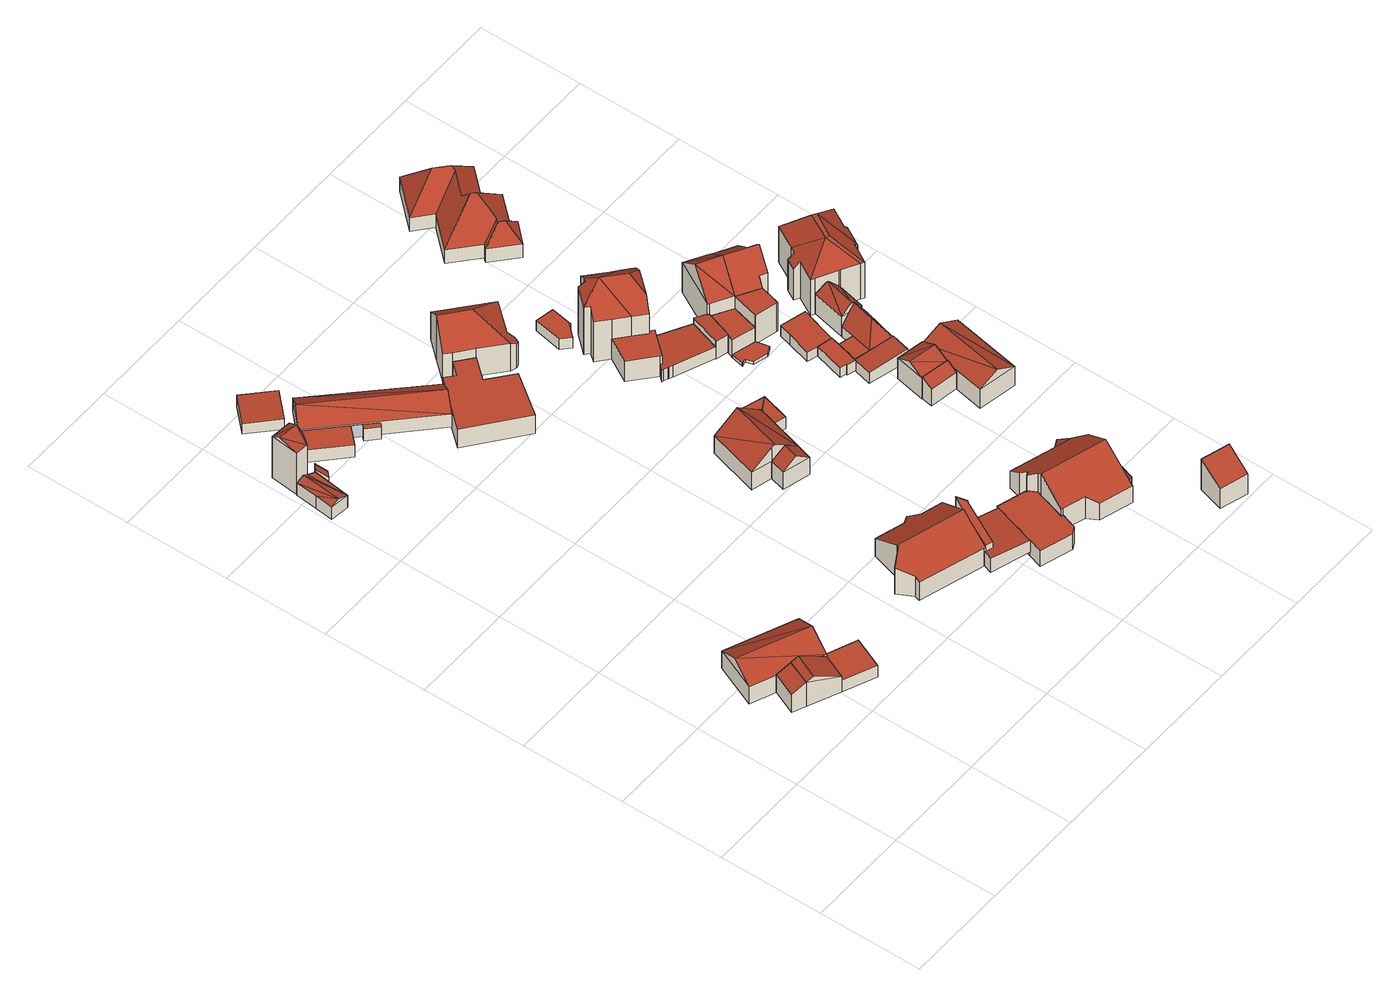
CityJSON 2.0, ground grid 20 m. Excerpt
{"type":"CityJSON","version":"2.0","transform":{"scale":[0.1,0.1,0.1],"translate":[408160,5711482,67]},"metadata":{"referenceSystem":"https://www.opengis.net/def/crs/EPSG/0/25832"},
"CityObjects":{
"building1":{"type":"Building","attributes":{"Gemeindeschluessel":"05978036","Geometrietyp2DReferenz":"3000","function":"51009_1610","roofType":"2100","measuredHeight":5.73},"geometry":[{"type":"MultiSurface","lod":"2","boundaries":[[[0,1,2,3]],[[1,4,5,2]],[[4,6,7,5]],[[6,0,3,7]],[[6,4,1,0]],[[3,2,5,7]]],"semantics":{"surfaces":[{"type":"WallSurface"},{"type":"RoofSurface"},{"type":"GroundSurface"}],"values":[0,0,0,0,1,2]}}]},
"building2":{"type":"Building","attributes":{"Gemeindeschluessel":"05978036","Geometrietyp2DReferenz":"3000","function":"31001_1000"},"children":["building2-1","building2-2"]},
"building2-1":{"type":"BuildingPart","attributes":{"roofType":"3100","measuredHeight":6.62},"parents":["building2"],"geometry":[{"type":"MultiSurface","lod":"2","boundaries":[[[0,6,8,9,10]],[[11,12,13,14]],[[12,0,10,13]],[[11,15,6,16]],[[0,12,17]],[[6,0,17,16]],[[12,11,16,17]],[[10,9,14,13]],[[15,8,6]],[[11,14,9,8,15]]],"semantics":{"surfaces":[{"type":"WallSurface"},{"type":"RoofSurface"},{"type":"GroundSurface"},{"type":"ClosureSurface"}],"values":[0,0,0,0,0,1,1,2,0,3]}}]},
"building2-2":{"type":"BuildingPart","attributes":{"roofType":"3100","measuredHeight":6.59},"parents":["building2"],"geometry":[{"type":"MultiSurface","lod":"2","boundaries":[[[18,19,20,21]],[[19,22,11,14,20]],[[8,23,24,9]],[[23,25,26,24]],[[25,27,28,26]],[[27,18,21,28]],[[27,29,18]],[[29,27,30]],[[30,22,31,29]],[[22,30,25,23,8,15]],[[19,31,22]],[[18,29,31,19]],[[30,27,25]],[[21,20,14,9,24,26,28]],[[15,11,22]],[[9,14,11,15,8]]],"semantics":{"surfaces":[{"type":"WallSurface"},{"type":"RoofSurface"},{"type":"GroundSurface"},{"type":"ClosureSurface"}],"values":[0,0,0,0,0,0,1,1,1,1,0,0,0,2,0,3]}}]},
"building3":{"type":"Building","attributes":{"Gemeindeschluessel":"05978036","Geometrietyp2DReferenz":"3000","function":"31001_2460","roofType":"1000","measuredHeight":2.68},"geometry":[{"type":"MultiSurface","lod":"2","boundaries":[[[32,33,20,13]],[[33,34,35,20]],[[34,36,37,35]],[[36,32,13,37]],[[36,34,33,32]],[[13,20,35,37]]],"semantics":{"surfaces":[{"type":"WallSurface"},{"type":"RoofSurface"},{"type":"GroundSurface"}],"values":[0,0,0,0,1,2]}}]},
"building4":{"type":"Building","attributes":{"Gemeindeschluessel":"05978036","Geometrietyp2DReferenz":"3000","function":"31001_2460","roofType":"5000","measuredHeight":3.6},"geometry":[{"type":"MultiSurface","lod":"2","boundaries":[[[38,39,40,41]],[[39,42,43,40]],[[42,44,45,43]],[[44,46,47,45]],[[46,48,49,47]],[[48,38,41,49]],[[38,50,51]],[[48,50,38]],[[50,48,46]],[[39,44,42]],[[51,44,39]],[[44,51,50]],[[39,38,51]],[[46,44,50]],[[41,40,43,45,47,49]]],"semantics":{"surfaces":[{"type":"WallSurface"},{"type":"RoofSurface"},{"type":"GroundSurface"}],"values":[0,0,0,0,0,0,1,1,1,1,1,1,0,0,2]}}]},
"building5":{"type":"Building","attributes":{"Gemeindeschluessel":"05978036","Geometrietyp2DReferenz":"3000","function":"31001_2460","roofType":"5000","measuredHeight":10.75},"geometry":[{"type":"MultiSurface","lod":"2","boundaries":[[[52,53,54,55]],[[53,56,57,54]],[[56,58,59,57]],[[58,60,61,59]],[[60,52,55,61]],[[53,62,56]],[[62,53,63]],[[62,60,58]],[[63,60,62]],[[60,63,52]],[[58,56,62]],[[53,52,63]],[[55,54,57,59,61]]],"semantics":{"surfaces":[{"type":"WallSurface"},{"type":"RoofSurface"},{"type":"GroundSurface"}],"values":[0,0,0,0,0,1,1,1,1,1,0,0,2]}}]},
"building6":{"type":"Building","attributes":{"Gemeindeschluessel":"05978036","Geometrietyp2DReferenz":"3000","function":"31001_9998","roofType":"2100","measuredHeight":3.13},"geometry":[{"type":"MultiSurface","lod":"2","boundaries":[[[64,65,66,67]],[[65,68,69,66]],[[68,70,71,69]],[[70,64,67,71]],[[70,68,65,64]],[[67,66,69,71]]],"semantics":{"surfaces":[{"type":"WallSurface"},{"type":"RoofSurface"},{"type":"GroundSurface"}],"values":[0,0,0,0,1,2]}}]},
"building7":{"type":"Building","attributes":{"Gemeindeschluessel":"05978036","Geometrietyp2DReferenz":"3000","function":"31001_2460","roofType":"2100","measuredHeight":2.69},"geometry":[{"type":"MultiSurface","lod":"2","boundaries":[[[72,73,74,75]],[[73,76,77,74]],[[76,78,79,77]],[[78,72,75,79]],[[78,76,73,72]],[[75,74,77,79]]],"semantics":{"surfaces":[{"type":"WallSurface"},{"type":"RoofSurface"},{"type":"GroundSurface"}],"values":[0,0,0,0,1,2]}}]},
"building8":{"type":"Building","attributes":{"Gemeindeschluessel":"05978036","Geometrietyp2DReferenz":"3000","function":"31001_1000"},"children":["building8-1","building8-2"]},
"building8-1":{"type":"BuildingPart","attributes":{"roofType":"3100","measuredHeight":5.47},"parents":["building8"],"geometry":[{"type":"MultiSurface","lod":"2","boundaries":[[[80,81,82,83,84]],[[81,85,86,82]],[[85,87,88,86]],[[81,80,89]],[[87,85,90]],[[89,87,90]],[[87,89,80]],[[81,90,85]],[[90,81,89]],[[88,91,83,82,86]],[[91,88,87,80,84,92]],[[84,83,91,92]]],"semantics":{"surfaces":[{"type":"WallSurface"},{"type":"RoofSurface"},{"type":"GroundSurface"},{"type":"ClosureSurface"}],"values":[0,0,0,0,0,1,1,1,1,2,0,3]}}]},
"building8-2":{"type":"BuildingPart","attributes":{"roofType":"1000","measuredHeight":2.94},"parents":["building8"],"geometry":[{"type":"MultiSurface","lod":"2","boundaries":[[[92,93,94,91]],[[93,95,96,94]],[[95,97,98,96]],[[99,100,101,102]],[[100,103,104,101]],[[103,105,106,104]],[[105,107,108,106]],[[107,84,83,108]],[[107,105,103,100,99,97,95,93,92,84]],[[83,91,94,96,98,102,101,104,106,108]],[[91,83,84,92]],[[97,99,102,98]]],"semantics":{"surfaces":[{"type":"WallSurface"},{"type":"RoofSurface"},{"type":"GroundSurface"},{"type":"ClosureSurface"}],"values":[0,0,0,0,0,0,0,0,1,2,3,3]}}]},
"building9":{"type":"Building","attributes":{"Gemeindeschluessel":"05978036","Geometrietyp2DReferenz":"3000","function":"31001_1000"},"children":["building9-1","building9-2"]},
"building9-1":{"type":"BuildingPart","attributes":{"roofType":"3100","measuredHeight":7.86},"parents":["building9"],"geometry":[{"type":"MultiSurface","lod":"2","boundaries":[[[109,110,111,112]],[[110,113,114,111]],[[113,115,116,114]],[[115,117,118,116]],[[117,119,120,118]],[[119,121,122,120]],[[121,123,124,122]],[[123,125,126,124]],[[125,127,128,126]],[[127,129,130,128]],[[131,132,133,134]],[[132,109,112,133]],[[135,136,129,127,125,123,121,119,117]],[[117,115,113,110,109,132,131,137,135]],[[112,111,114,116,118,120,122,124,126,128,130,138,134,133]],[[139,136,135]],[[138,130,129,136,139]],[[137,139,135]],[[138,139,137,131,134]]],"semantics":{"surfaces":[{"type":"WallSurface"},{"type":"RoofSurface"},{"type":"GroundSurface"},{"type":"ClosureSurface"}],"values":[0,0,0,0,0,0,0,0,0,0,0,0,1,1,2,0,3,0,3]}}]},
"building9-2":{"type":"BuildingPart","attributes":{"roofType":"2100","measuredHeight":8.84},"parents":["building9"],"geometry":[{"type":"MultiSurface","lod":"2","boundaries":[[[140,141,142,130,129]],[[141,143,144,142]],[[143,145,146,144]],[[145,147,131,134,146]],[[147,145,143,141,140,136,139,137]],[[130,142,144,146,134,138]],[[137,131,147]],[[129,136,140]],[[130,138,139,136,129]],[[138,134,131,137,139]]],"semantics":{"surfaces":[{"type":"WallSurface"},{"type":"RoofSurface"},{"type":"GroundSurface"},{"type":"ClosureSurface"}],"values":[0,0,0,0,1,2,0,0,3,3]}}]},
"building10":{"type":"Building","attributes":{"Gemeindeschluessel":"05978036","Geometrietyp2DReferenz":"3000","function":"31001_1000","roofType":"1000","measuredHeight":4.4},"geometry":[{"type":"MultiSurface","lod":"2","boundaries":[[[148,149,150,151]],[[149,152,153,150]],[[152,154,155,153]],[[154,156,157,155]],[[156,158,159,157]],[[158,160,161,159]],[[160,162,163,161]],[[162,164,165,163]],[[164,166,167,165]],[[166,148,151,167]],[[166,164,162,160,158,156,154,152,149,148]],[[151,150,153,155,157,159,161,163,165,167]]],"semantics":{"surfaces":[{"type":"WallSurface"},{"type":"RoofSurface"},{"type":"GroundSurface"}],"values":[0,0,0,0,0,0,0,0,0,0,1,2]}}]},
"building11":{"type":"Building","attributes":{"Gemeindeschluessel":"05978036","Geometrietyp2DReferenz":"3000","function":"31001_2460","roofType":"2100","measuredHeight":3.34},"geometry":[{"type":"MultiSurface","lod":"2","boundaries":[[[168,169,170,171]],[[169,172,173,170]],[[172,174,175,173]],[[174,176,177,175]],[[176,178,179,177]],[[178,168,171,179]],[[178,176,174,172,169,168]],[[171,170,173,175,177,179]]],"semantics":{"surfaces":[{"type":"WallSurface"},{"type":"RoofSurface"},{"type":"GroundSurface"}],"values":[0,0,0,0,0,0,1,2]}}]},
"building12":{"type":"Building","attributes":{"Gemeindeschluessel":"05978036","Geometrietyp2DReferenz":"3000","function":"31001_1000"},"children":["building12-1","building12-2"]},
"building12-1":{"type":"BuildingPart","attributes":{"roofType":"3100","measuredHeight":6.24},"parents":["building12"],"geometry":[{"type":"MultiSurface","lod":"2","boundaries":[[[180,181,182,183]],[[181,184,185,182]],[[184,186,187,185]],[[184,181,188]],[[181,180,189,190,191,188]],[[186,184,188,191,192]],[[183,182,185,187]],[[183,187,186,180]],[[186,192,189,180]],[[192,191,190,189]]],"semantics":{"surfaces":[{"type":"WallSurface"},{"type":"RoofSurface"},{"type":"GroundSurface"},{"type":"ClosureSurface"}],"values":[0,0,0,0,1,1,2,3,0,3]}}]},
"building12-2":{"type":"BuildingPart","attributes":{"roofType":"3100","measuredHeight":7.83},"parents":["building12"],"geometry":[{"type":"MultiSurface","lod":"2","boundaries":[[[193,180,183,194]],[[195,196,187,186]],[[195,197,198,196]],[[197,199,200,198]],[[199,201,202,200]],[[201,193,194,202]],[[203,180,193,201,204]],[[205,191,190,180,203]],[[205,203,197]],[[197,195,206,205]],[[186,206,195]],[[199,204,201]],[[197,203,204,199]],[[194,183,187,196,198,200,202]],[[180,189,192,186]],[[186,187,183,180]],[[205,206,186,192,191]],[[190,189,180]],[[191,192,189,190]]],"semantics":{"surfaces":[{"type":"WallSurface"},{"type":"RoofSurface"},{"type":"GroundSurface"},{"type":"ClosureSurface"}],"values":[0,0,0,0,0,0,1,1,1,1,0,0,0,2,0,3,0,0,3]}}]},
"building13":{"type":"Building","attributes":{"Gemeindeschluessel":"05978036","Geometrietyp2DReferenz":"3000","function":"31001_2460","roofType":"1000","measuredHeight":3.68},"geometry":[{"type":"MultiSurface","lod":"2","boundaries":[[[207,208,209,210]],[[208,211,212,209]],[[211,213,214,212]],[[213,215,216,214]],[[215,217,218,216]],[[217,219,220,218]],[[219,221,222,220]],[[221,223,224,222]],[[223,225,226,224]],[[225,207,210,226]],[[225,223,221,219,217,215,213,211,208,207]],[[210,209,212,214,216,218,220,222,224,226]]],"semantics":{"surfaces":[{"type":"WallSurface"},{"type":"RoofSurface"},{"type":"GroundSurface"}],"values":[0,0,0,0,0,0,0,0,0,0,1,2]}}]},
"building14":{"type":"Building","attributes":{"Gemeindeschluessel":"05978036","Geometrietyp2DReferenz":"3000","function":"31001_1000","roofType":"5000","measuredHeight":10.71},"geometry":[{"type":"MultiSurface","lod":"2","boundaries":[[[227,228,229,230]],[[228,231,232,229]],[[231,233,234,232]],[[233,235,236,234]],[[235,237,238,236]],[[237,239,240,238]],[[239,241,242,240]],[[241,243,244,242]],[[243,245,165,244]],[[245,246,163,165]],[[246,227,230,163]],[[243,241,239,237,235,233,247]],[[233,231,228,247]],[[228,227,246,245,243,247]],[[230,229,232,234,236,238,240,242,244,165,163]]],"semantics":{"surfaces":[{"type":"WallSurface"},{"type":"RoofSurface"},{"type":"GroundSurface"}],"values":[0,0,0,0,0,0,0,0,0,0,0,1,1,1,2]}}]},
"building15":{"type":"Building","attributes":{"Gemeindeschluessel":"05978036","Geometrietyp2DReferenz":"3000","function":"31001_2460"},"children":["building15-1","building15-2"]},
"building15-1":{"type":"BuildingPart","attributes":{"roofType":"1000","measuredHeight":2.7},"parents":["building15"],"geometry":[{"type":"MultiSurface","lod":"2","boundaries":[[[248,249,250,251]],[[248,252,253,249]],[[252,254,255,253]],[[254,252,248,251]],[[250,249,253,255]],[[251,250,255,254]]],"semantics":{"surfaces":[{"type":"WallSurface"},{"type":"RoofSurface"},{"type":"GroundSurface"},{"type":"ClosureSurface"}],"values":[0,0,0,1,2,3]}}]},
"building15-2":{"type":"BuildingPart","attributes":{"roofType":"1000","measuredHeight":2.7},"parents":["building15"],"geometry":[{"type":"MultiSurface","lod":"2","boundaries":[[[256,257,258,259]],[[257,251,250,258]],[[254,256,259,255]],[[254,251,257,256]],[[259,258,250,255]],[[255,250,251,254]]],"semantics":{"surfaces":[{"type":"WallSurface"},{"type":"RoofSurface"},{"type":"GroundSurface"},{"type":"ClosureSurface"}],"values":[0,0,0,1,2,3]}}]},
"building16":{"type":"Building","attributes":{"Gemeindeschluessel":"05978036","Geometrietyp2DReferenz":"3000","function":"31001_1000"},"children":["building16-1","building16-2","building16-3"]},
"building16-1":{"type":"BuildingPart","attributes":{"roofType":"2100","measuredHeight":4.09},"parents":["building16"],"geometry":[{"type":"MultiSurface","lod":"2","boundaries":[[[260,261,262,263]],[[261,264,265,262]],[[264,266,267,265]],[[266,264,261,260]],[[263,262,265,267]],[[263,267,266,260]]],"semantics":{"surfaces":[{"type":"WallSurface"},{"type":"RoofSurface"},{"type":"GroundSurface"},{"type":"ClosureSurface"}],"values":[0,0,0,1,2,3]}}]},
"building16-2":{"type":"BuildingPart","attributes":{"roofType":"3100","measuredHeight":8.65},"parents":["building16"],"geometry":[{"type":"MultiSurface","lod":"2","boundaries":[[[268,269,270,271]],[[269,272,273,270]],[[272,274,275,273]],[[274,276,277,275]],[[278,279,280,281]],[[278,282,283,279]],[[282,284,260,263,283]],[[285,286,287,267,266]],[[286,288,289,287]],[[288,290,291,289]],[[290,292,293,291]],[[292,294,295,293]],[[294,296,297,295]],[[296,298,299,297]],[[298,268,271,299]],[[296,294,292,290,288,286,285,284,282]],[[282,278,281,276,274,272,269,268,298,296]],[[270,273,275,277,280,279,283,263,267,287,289,291,293,295,297,299,271]],[[281,280,277,276]],[[285,266,260,284]],[[266,267,263,260]]],"semantics":{"surfaces":[{"type":"WallSurface"},{"type":"RoofSurface"},{"type":"GroundSurface"},{"type":"ClosureSurface"}],"values":[0,0,0,0,0,0,0,0,0,0,0,0,0,0,0,1,1,2,3,0,3]}}]},
"building16-3":{"type":"BuildingPart","attributes":{"roofType":"2100","measuredHeight":4.09},"parents":["building16"],"geometry":[{"type":"MultiSurface","lod":"2","boundaries":[[[276,300,301,277]],[[300,281,280,301]],[[281,300,276]],[[277,301,280]],[[277,280,281,276]]],"semantics":{"surfaces":[{"type":"WallSurface"},{"type":"RoofSurface"},{"type":"GroundSurface"},{"type":"ClosureSurface"}],"values":[0,0,1,2,3]}}]},
"building17":{"type":"Building","attributes":{"Gemeindeschluessel":"05978036","Geometrietyp2DReferenz":"3000","function":"31001_2460","roofType":"1000","measuredHeight":2.5},"geometry":[{"type":"MultiSurface","lod":"2","boundaries":[[[302,303,304,305]],[[303,306,307,304]],[[306,308,309,307]],[[308,310,311,309]],[[310,312,313,311]],[[312,302,305,313]],[[312,310,308,306,303,302]],[[305,304,307,309,311,313]]],"semantics":{"surfaces":[{"type":"WallSurface"},{"type":"RoofSurface"},{"type":"GroundSurface"}],"values":[0,0,0,0,0,0,1,2]}}]},
"building18":{"type":"Building","attributes":{"Gemeindeschluessel":"05978036","Geometrietyp2DReferenz":"3000","function":"31001_2460","roofType":"2100","measuredHeight":3.13},"geometry":[{"type":"MultiSurface","lod":"2","boundaries":[[[314,315,316,317]],[[315,318,319,316]],[[318,320,321,319]],[[320,322,323,321]],[[322,324,325,323]],[[324,326,327,325]],[[326,328,329,327]],[[328,330,331,329]],[[330,332,333,331]],[[332,334,335,333]],[[334,314,317,335]],[[334,332,330,328,326,324,322,320,318,315,314]],[[317,316,319,321,323,325,327,329,331,333,335]]],"semantics":{"surfaces":[{"type":"WallSurface"},{"type":"RoofSurface"},{"type":"GroundSurface"}],"values":[0,0,0,0,0,0,0,0,0,0,0,1,2]}}]},
"building19":{"type":"Building","attributes":{"Gemeindeschluessel":"05978036","Geometrietyp2DReferenz":"3000","function":"31001_1000"},"children":["building19-1","building19-2"]},
"building19-1":{"type":"BuildingPart","attributes":{"roofType":"1000","measuredHeight":4.83},"parents":["building19"],"geometry":[{"type":"MultiSurface","lod":"2","boundaries":[[[336,337,338,339]],[[337,340,341,338]],[[340,342,343,341]],[[342,344,345,343]],[[344,346,347,345]],[[346,344,342,340,337,336,348,349]],[[350,339,338,341,343,345,347,351]],[[339,350,348,336]],[[350,351,349,348]],[[351,347,346,349]]],"semantics":{"surfaces":[{"type":"WallSurface"},{"type":"RoofSurface"},{"type":"GroundSurface"},{"type":"ClosureSurface"}],"values":[0,0,0,0,0,1,2,3,3,3]}}]},
"building19-2":{"type":"BuildingPart","attributes":{"roofType":"3300","measuredHeight":14.11},"parents":["building19"],"geometry":[{"type":"MultiSurface","lod":"2","boundaries":[[[352,353,354,355]],[[353,356,357,354]],[[356,358,359,357]],[[358,360,361,359]],[[360,362,363,361]],[[362,364,365,363]],[[364,366,367,365]],[[366,368,369,367]],[[368,370,371,369]],[[370,372,373,371]],[[372,374,375,373]],[[374,376,377,375]],[[376,378,379,377]],[[378,380,381,379]],[[380,382,336,339,381]],[[383,384,385,347,346]],[[384,352,355,385]],[[380,378,386]],[[362,360,358,356,387]],[[378,376,374,372,370,387,386]],[[370,368,366,364,362,387]],[[388,389,382,380,386,387]],[[356,353,352,384,383,388,387]],[[355,354,357,359,361,363,365,367,369,371,373,375,377,379,381,339,350,351,347,385]],[[389,348,336,382]],[[348,350,339,336]],[[388,349,348,389]],[[349,351,350,348]],[[346,349,388,383]],[[351,349,346,347]]],"semantics":{"surfaces":[{"type":"WallSurface"},{"type":"RoofSurface"},{"type":"GroundSurface"},{"type":"ClosureSurface"}],"values":[0,0,0,0,0,0,0,0,0,0,0,0,0,0,0,0,0,1,1,1,1,1,1,2,0,3,0,3,0,3]}}]},
"building20":{"type":"Building","attributes":{"Gemeindeschluessel":"05978036","Geometrietyp2DReferenz":"3000","function":"51009_1610","roofType":"2100","measuredHeight":7.34},"geometry":[{"type":"MultiSurface","lod":"2","boundaries":[[[390,391,392,393]],[[391,394,395,392]],[[394,396,397,395]],[[396,390,393,397]],[[396,394,391,390]],[[393,392,395,397]]],"semantics":{"surfaces":[{"type":"WallSurface"},{"type":"RoofSurface"},{"type":"GroundSurface"}],"values":[0,0,0,0,1,2]}}]},
"building21":{"type":"Building","attributes":{"Gemeindeschluessel":"05978036","Geometrietyp2DReferenz":"3000","function":"31001_2460","roofType":"2100","measuredHeight":4.55},"geometry":[{"type":"MultiSurface","lod":"2","boundaries":[[[398,399,400,401]],[[399,402,403,400]],[[402,404,405,403]],[[404,406,325,405]],[[406,407,323,325]],[[407,408,321,323]],[[408,409,410,321]],[[409,411,412,410]],[[411,398,401,412]],[[411,409,408,407,406,404,402,399,398]],[[401,400,403,405,325,323,321,410,412]]],"semantics":{"surfaces":[{"type":"WallSurface"},{"type":"RoofSurface"},{"type":"GroundSurface"}],"values":[0,0,0,0,0,0,0,0,0,1,2]}}]},
"building22":{"type":"Building","attributes":{"Gemeindeschluessel":"05978036","Geometrietyp2DReferenz":"3000","function":"51009_1610","roofType":"2100","measuredHeight":5.08},"geometry":[{"type":"MultiSurface","lod":"2","boundaries":[[[413,414,415,416]],[[414,417,418,415]],[[417,419,420,418]],[[419,413,416,420]],[[419,417,414,413]],[[416,415,418,420]]],"semantics":{"surfaces":[{"type":"WallSurface"},{"type":"RoofSurface"},{"type":"GroundSurface"}],"values":[0,0,0,0,1,2]}}]},
"building23":{"type":"Building","attributes":{"Gemeindeschluessel":"05978036","Geometrietyp2DReferenz":"3000","function":"31001_1310","roofType":"1000","measuredHeight":2.38},"geometry":[{"type":"MultiSurface","lod":"2","boundaries":[[[421,422,423,424]],[[422,425,426,423]],[[425,427,428,426]],[[427,429,430,428]],[[429,431,432,430]],[[431,433,434,432]],[[433,435,436,434]],[[435,421,424,436]],[[435,433,431,429,427,425,422,421]],[[424,423,426,428,430,432,434,436]]],"semantics":{"surfaces":[{"type":"WallSurface"},{"type":"RoofSurface"},{"type":"GroundSurface"}],"values":[0,0,0,0,0,0,0,0,1,2]}}]},
"building24":{"type":"Building","attributes":{"Gemeindeschluessel":"05978036","Geometrietyp2DReferenz":"3000","function":"31001_1000"},"children":["building24-1","building24-2","building24-3"]},
"building24-1":{"type":"BuildingPart","attributes":{"roofType":"3100","measuredHeight":11.61},"parents":["building24"],"geometry":[{"type":"MultiSurface","lod":"2","boundaries":[[[437,438,439,440,441]],[[442,443,444]],[[442,445,446,443]],[[445,447,448,446]],[[447,449,450,448]],[[449,437,441,450]],[[449,451,437]],[[449,452,451]],[[438,451,452]],[[452,453,445,442,438]],[[445,453,447]],[[447,453,452,449]],[[437,451,438]],[[441,440,443,446,448,450]],[[444,439,438,442]],[[444,443,440,439]]],"semantics":{"surfaces":[{"type":"WallSurface"},{"type":"RoofSurface"},{"type":"GroundSurface"},{"type":"ClosureSurface"}],"values":[0,0,0,0,0,0,1,1,1,1,0,0,0,2,0,3]}}]},
"building24-2":{"type":"BuildingPart","attributes":{"roofType":"1000","measuredHeight":4.1},"parents":["building24"],"geometry":[{"type":"MultiSurface","lod":"2","boundaries":[[[454,455,456,457]],[[455,444,443,456]],[[439,458,459,460,440]],[[461,454,457,462,463]],[[461,458,439,444,455,454]],[[457,456,443,440,460,462]],[[440,443,444,439]],[[463,459,458,461]],[[463,462,460,459]]],"semantics":{"surfaces":[{"type":"WallSurface"},{"type":"RoofSurface"},{"type":"GroundSurface"},{"type":"ClosureSurface"}],"values":[0,0,0,0,1,2,3,0,3]}}]},
"building24-3":{"type":"BuildingPart","attributes":{"roofType":"1000","measuredHeight":0.702},"parents":["building24"],"geometry":[{"type":"MultiSurface","lod":"2","boundaries":[[[459,464,465,460]],[[464,466,467,465]],[[466,468,469,467]],[[468,470,471,469]],[[470,472,473,471]],[[472,474,475,473]],[[474,476,477,475]],[[476,478,479,477]],[[478,463,462,479]],[[463,478,476,474,472,470,468,466,464,459]],[[460,465,467,469,471,473,475,477,479,462]],[[460,462,463,459]]],"semantics":{"surfaces":[{"type":"WallSurface"},{"type":"RoofSurface"},{"type":"GroundSurface"},{"type":"ClosureSurface"}],"values":[0,0,0,0,0,0,0,0,0,1,2,3]}}]},
"building25":{"type":"Building","attributes":{"Gemeindeschluessel":"05978036","Geometrietyp2DReferenz":"3000","function":"31001_2460","roofType":"2100","measuredHeight":2.9},"geometry":[{"type":"MultiSurface","lod":"2","boundaries":[[[480,481,482,483]],[[481,484,485,482]],[[484,486,487,485]],[[486,488,489,487]],[[488,480,483,489]],[[488,486,484,481,480]],[[483,482,485,487,489]]],"semantics":{"surfaces":[{"type":"WallSurface"},{"type":"RoofSurface"},{"type":"GroundSurface"}],"values":[0,0,0,0,0,1,2]}}]},
"building26":{"type":"Building","attributes":{"Gemeindeschluessel":"05978036","Geometrietyp2DReferenz":"3000","function":"31001_2460","roofType":"2100","measuredHeight":2.48},"geometry":[{"type":"MultiSurface","lod":"2","boundaries":[[[490,491,492,493]],[[491,494,495,492]],[[494,496,497,495]],[[496,498,424,497]],[[498,499,436,424]],[[499,490,493,436]],[[499,498,496,494,491,490]],[[493,492,495,497,424,436]]],"semantics":{"surfaces":[{"type":"WallSurface"},{"type":"RoofSurface"},{"type":"GroundSurface"}],"values":[0,0,0,0,0,0,1,2]}}]},
"building27":{"type":"Building","attributes":{"Gemeindeschluessel":"05978036","Geometrietyp2DReferenz":"3000","function":"31001_1000"},"children":["building27-1","building27-2"]},
"building27-1":{"type":"BuildingPart","attributes":{"roofType":"3100","measuredHeight":6.52},"parents":["building27"],"geometry":[{"type":"MultiSurface","lod":"2","boundaries":[[[500,501,502,503,504]],[[501,505,506,502]],[[505,507,508,509,506]],[[505,501,510]],[[500,507,511]],[[510,500,511]],[[500,510,501]],[[505,511,507]],[[511,505,510]],[[503,502,506,509]],[[504,508,507,500]],[[504,503,509,508]]],"semantics":{"surfaces":[{"type":"WallSurface"},{"type":"RoofSurface"},{"type":"GroundSurface"},{"type":"ClosureSurface"}],"values":[0,0,0,0,0,1,1,1,1,2,0,3]}}]},
"building27-2":{"type":"BuildingPart","attributes":{"roofType":"3100","measuredHeight":6.5},"parents":["building27"],"geometry":[{"type":"MultiSurface","lod":"2","boundaries":[[[512,513,514,515]],[[513,516,517,514]],[[516,504,503,517]],[[508,518,519,509]],[[518,512,515,519]],[[512,518,520]],[[520,521,512]],[[521,520,508]],[[508,504,516,513,521]],[[520,518,508]],[[512,521,513]],[[515,514,517,503,509,519]],[[509,503,504,508]]],"semantics":{"surfaces":[{"type":"WallSurface"},{"type":"RoofSurface"},{"type":"GroundSurface"},{"type":"ClosureSurface"}],"values":[0,0,0,0,0,1,1,1,1,0,0,2,3]}}]},
"building28":{"type":"Building","attributes":{"Gemeindeschluessel":"05978036","Geometrietyp2DReferenz":"3000","function":"31001_2460"},"children":["building28-1","building28-2","building28-3"]},
"building28-1":{"type":"BuildingPart","attributes":{"roofType":"3100","measuredHeight":6.83},"parents":["building28"],"geometry":[{"type":"MultiSurface","lod":"2","boundaries":[[[522,523,524,525,526]],[[523,527,528,524]],[[527,529,530,531,532,528]],[[527,523,533]],[[522,533,523]],[[533,522,534]],[[534,527,533]],[[527,534,535,536,529]],[[525,524,528,532]],[[526,537,522]],[[530,529,538]],[[526,525,532,531]],[[526,531,530,538,537]],[[534,522,537,535]],[[536,538,529]],[[535,537,538,536]]],"semantics":{"surfaces":[{"type":"WallSurface"},{"type":"RoofSurface"},{"type":"GroundSurface"},{"type":"ClosureSurface"}],"values":[0,0,0,0,1,1,1,1,2,0,0,3,3,0,0,3]}}]},
"building28-2":{"type":"BuildingPart","attributes":{"roofType":"1000","measuredHeight":2.51},"parents":["building28"],"geometry":[{"type":"MultiSurface","lod":"2","boundaries":[[[539,540,423,426]],[[540,541,542,543,423]],[[544,539,426,545,546]],[[544,541,540,539]],[[426,423,543,545]],[[546,542,541,544]],[[546,545,543,542]]],"semantics":{"surfaces":[{"type":"WallSurface"},{"type":"RoofSurface"},{"type":"GroundSurface"},{"type":"ClosureSurface"}],"values":[0,0,0,1,2,0,3]}}]},
"building28-3":{"type":"BuildingPart","attributes":{"roofType":"5000","measuredHeight":6.62},"parents":["building28"],"geometry":[{"type":"MultiSurface","lod":"2","boundaries":[[[531,547,548,532]],[[547,549,550,548]],[[549,546,545,550]],[[542,526,525,543]],[[551,546,549]],[[549,547,530,538,536,552,551]],[[552,535,537,526,542,546,551]],[[531,530,547]],[[532,548,550,545,543,525]],[[543,545,546,542]],[[532,525,526,531]],[[552,536,535]],[[537,538,530,531,526]],[[535,536,538,537]]],"semantics":{"surfaces":[{"type":"WallSurface"},{"type":"RoofSurface"},{"type":"GroundSurface"},{"type":"ClosureSurface"}],"values":[0,0,0,0,1,1,1,0,2,3,3,0,3,3]}}]},
"building29":{"type":"Building","attributes":{"Gemeindeschluessel":"05978036","Geometrietyp2DReferenz":"3000","function":"31001_1000"},"children":["building29-1","building29-2"]},
"building29-1":{"type":"BuildingPart","attributes":{"roofType":"3100","measuredHeight":11.55},"parents":["building29"],"geometry":[{"type":"MultiSurface","lod":"2","boundaries":[[[553,554,555,556]],[[554,557,558,555]],[[557,559,560,558]],[[559,561,562,560]],[[561,563,564,562]],[[451,565,566,567]],[[451,568,569,565]],[[568,570,571,569]],[[570,553,556,571]],[[451,567,563,561,559,557]],[[557,554,553,570,568,451]],[[556,555,558,560,562,564,566,565,569,571]],[[567,566,564,563]]],"semantics":{"surfaces":[{"type":"WallSurface"},{"type":"RoofSurface"},{"type":"GroundSurface"},{"type":"ClosureSurface"}],"values":[0,0,0,0,0,0,0,0,0,1,1,2,3]}}]},
"building29-2":{"type":"BuildingPart","attributes":{"roofType":"1000","measuredHeight":6.85},"parents":["building29"],"geometry":[{"type":"MultiSurface","lod":"2","boundaries":[[[572,573,574,575]],[[573,567,566,574]],[[563,576,577,564]],[[576,578,579,577]],[[578,572,575,579]],[[578,576,563,567,573,572]],[[575,574,566,564,577,579]],[[564,566,567,563]]],"semantics":{"surfaces":[{"type":"WallSurface"},{"type":"RoofSurface"},{"type":"GroundSurface"},{"type":"ClosureSurface"}],"values":[0,0,0,0,0,1,2,3]}}]},
"building30":{"type":"Building","attributes":{"Gemeindeschluessel":"05978036","Geometrietyp2DReferenz":"3000","function":"31001_1000","roofType":"5000","measuredHeight":10.04},"geometry":[{"type":"MultiSurface","lod":"2","boundaries":[[[580,581,582,583]],[[581,584,585,582]],[[584,586,587,585]],[[586,588,589,587]],[[588,590,591,589]],[[590,592,593,591]],[[592,594,595,593]],[[594,596,597,595]],[[596,598,599,597]],[[598,600,601,599]],[[600,602,603,601]],[[602,604,605,603]],[[604,580,583,605]],[[606,607,608,604,602]],[[609,610,606,602,600]],[[611,612,609,600,598]],[[613,614,611,598,596]],[[615,613,596,594]],[[615,594,592]],[[614,613,615,592,590]],[[612,611,614,590,588]],[[610,609,612,588,586]],[[607,606,610,586,584]],[[581,607,584]],[[581,608,607]],[[608,581,580]],[[608,580,604]],[[583,582,585,587,589,591,593,595,597,599,601,603,605]]],"semantics":{"surfaces":[{"type":"WallSurface"},{"type":"RoofSurface"},{"type":"GroundSurface"}],"values":[0,0,0,0,0,0,0,0,0,0,0,0,0,1,1,1,1,1,1,1,1,1,1,1,1,1,1,2]}}]},
"building31":{"type":"Building","attributes":{"Gemeindeschluessel":"05978036","Geometrietyp2DReferenz":"3000","function":"31001_1000","roofType":"9999","measuredHeight":13.15},"geometry":[{"type":"MultiSurface","lod":"2","boundaries":[[[616,617,618,619]],[[617,620,621,618]],[[620,622,623,621]],[[622,624,625,623]],[[624,626,627,625]],[[626,628,629,627]],[[628,630,631,629]],[[630,632,633,631]],[[632,634,635,633]],[[634,636,637,635]],[[636,638,639,637]],[[638,640,641,639]],[[640,642,643,641]],[[642,644,645,643]],[[644,646,647,645]],[[646,648,649,647]],[[648,650,651,649]],[[650,652,653,651]],[[652,616,619,653]],[[626,624,654,655]],[[624,622,654]],[[632,630,628,626,655]],[[638,636,634,632,655,656]],[[640,638,656,657]],[[648,646,644,642,640,657]],[[622,620,657,654]],[[620,617,616,652,650,648,657]],[[657,656,655,654]],[[619,618,621,623,625,627,629,631,633,635,637,639,641,643,645,647,649,651,653]]],"semantics":{"surfaces":[{"type":"WallSurface"},{"type":"RoofSurface"},{"type":"GroundSurface"}],"values":[0,0,0,0,0,0,0,0,0,0,0,0,0,0,0,0,0,0,0,1,1,1,1,1,1,1,1,1,2]}}]}
},
"vertices":[
[140,287,68],[115,297,53],[115,297,11],[140,287,11],[135,344,53],[135,344,11],[159,333,68],[159,333,11],
[159,333,51],[159,333,10],[140,287,10],[220,307,47],[200,261,47],[200,261,10],[220,307,10],[207,313,51],[172,328,76],[152,281,76],
[255,390,51],[225,319,51],[225,319,10],[255,390,10],[220,307,51],[135,344,51],[135,344,10],[89,363,51],[89,363,10],[124,446,51],[124,446,10],[237,349,76],[106,405,76],[225,319,58],
[200,261,37],[225,319,37],[286,293,37],[286,293,10],[261,235,37],[261,235,10],
[10,1217,38],[35,1215,38],[35,1215,9],[10,1217,9],[47,1207,38],[47,1207,9],[38,1136,38],[38,1136,9],[2,1140,38],[2,1140,9],[6,1175,38],[6,1175,9],[18,1138,45],[26,1215,45],
[10,1217,108],[16,1271,108],[16,1271,10],[10,1217,10],[55,1267,108],[55,1267,10],[51,1236,108],[51,1236,10],[35,1215,108],[35,1215,10],[53,1250,117],[15,1255,117],
[62,1192,22],[47,1207,43],[47,1207,11],[62,1192,11],[57,1217,43],[57,1217,11],[72,1202,22],[72,1202,11],
[153,1363,37],[111,1319,34],[111,1319,10],[153,1363,10],[62,1367,34],[62,1367,10],[104,1410,37],[104,1410,10],
[99,1282,43],[149,1331,43],[149,1331,12],[99,1282,12],[99,1282,41],[320,1158,43],[320,1158,12],[276,1107,43],[276,1107,12],[124,1306,66],[298,1132,66],[194,1188,12],[194,1188,41],
[187,1181,41],[187,1181,12],[166,1201,41],[166,1201,12],[173,1208,41],[173,1208,12],[159,1222,41],[130,1192,41],[130,1192,12],[159,1222,12],[69,1251,41],[69,1251,12],[98,1280,41],[98,1280,12],[98,1281,41],[98,1281,12],
[432,282,54],[435,292,60],[435,292,12],[432,282,12],[419,321,74],[419,321,12],[449,337,89],[449,337,12],[449,339,90],[449,339,12],[466,396,54],[466,396,12],[522,380,53],[522,380,12],[543,391,43],[543,391,12],[554,370,53],[554,370,12],[594,359,53],[594,359,12],[583,323,76],[583,323,12],[558,243,53],[555,244,53],[555,244,12],[558,243,12],[576,301,90],[576,302,89],[572,289,83],[576,301,12],[576,301,89],
[583,323,100],[592,306,94],[592,306,12],[591,305,93],[591,305,12],[571,239,59],[571,239,12],[558,243,59],
[403,1069,54],[348,993,54],[348,993,10],[403,1069,10],[248,1073,54],[248,1073,10],[276,1107,54],[276,1107,10],[320,1158,54],[320,1158,10],[323,1161,54],[323,1161,10],[340,1146,54],[340,1146,10],[360,1169,54],[360,1169,10],[390,1144,54],[390,1144,10],[358,1107,54],[358,1107,10],
[549,226,47],[555,244,47],[555,244,13],[549,226,13],[571,239,45],[571,239,13],[591,305,45],[591,305,13],[649,287,40],[649,287,13],[623,203,40],[623,203,13],
[553,617,50],[545,589,50],[545,589,9],[553,617,9],[493,603,50],[493,603,9],[501,632,50],[501,632,9],[519,596,71],[553,618,50],[533,623,67],[527,625,71],[502,632,50],
[573,689,50],[573,689,9],[462,643,50],[462,643,9],[489,739,50],[489,739,9],[551,722,50],[551,722,9],[580,714,50],[580,714,9],[534,727,87],[551,722,73],[507,630,87],[501,632,82],
[699,194,41],[689,164,41],[689,164,4],[699,194,4],[675,157,41],[675,157,4],[614,176,41],[614,176,4],[623,203,41],[623,203,4],[649,287,41],[649,287,4],[650,290,41],[650,290,4],[706,273,41],[706,273,4],[714,257,41],[714,257,4],[695,195,41],[695,195,4],
[348,1180,75],[378,1215,118],[378,1215,10],[348,1180,10],[409,1251,75],[409,1251,10],[493,1179,75],[493,1179,10],[448,1127,76],[448,1127,10],[453,1116,67],[453,1116,10],[451,1106,63],[451,1106,10],[443,1103,67],[443,1103,10],[432,1107,75],[432,1107,10],[390,1144,75],[360,1169,75],[423,1177,118],
[602,681,35],[602,681,8],[617,735,8],[617,735,35],[573,689,35],[573,689,8],[580,714,35],[580,714,8],
[551,722,35],[560,753,35],[560,753,8],[551,722,8],
[833,208,47],[844,187,35],[844,187,6],[833,208,6],[835,160,35],[835,160,6],[816,151,47],[816,151,6],
[706,273,77],[718,280,70],[718,280,6],[706,273,6],[712,292,64],[712,292,6],[719,317,46],[719,317,6],[803,291,47],[803,291,6],[849,258,60],[849,258,6],[836,281,6],[836,281,47],[834,211,92],[834,211,6],[833,208,90],[816,151,52],[813,141,46],[813,141,6],[751,160,46],[751,160,6],[740,181,57],[740,181,6],[699,194,57],[699,194,6],[695,195,57],[695,195,6],[711,248,92],[711,248,6],[714,257,85],[714,257,6],
[825,303,38],[825,303,6],
[515,1072,37],[525,1126,37],[525,1126,12],[515,1072,12],[560,1119,37],[560,1119,12],[552,1077,37],[552,1077,12],[550,1078,37],[550,1078,12],[531,1057,37],[531,1057,12],
[568,908,40],[570,906,40],[570,906,12],[568,908,12],[608,950,44],[608,950,12],[668,917,43],[668,917,12],[667,915,43],[667,915,12],[652,860,39],[652,860,12],[579,890,39],[579,890,12],[572,893,39],[572,893,12],[570,894,39],[570,894,12],[563,897,39],[563,897,12],[559,898,39],[559,898,12],
[600,957,59],[608,950,59],[608,950,11],[600,957,11],[570,906,59],[570,906,11],[568,908,59],[568,908,11],[524,947,59],[524,947,11],[550,993,59],[550,993,11],[596,952,59],[575,971,59],[596,952,11],[575,971,11],
[540,1027,123],[531,1034,123],[531,1034,11],[540,1027,11],[531,1035,123],[531,1035,11],[561,1069,123],[561,1069,11],[570,1061,134],[570,1061,11],[574,1066,134],[574,1066,11],[596,1090,104],[596,1090,11],[632,1058,104],[632,1058,11],[633,1059,103],[633,1059,11],[646,1048,103],[646,1048,11],[663,1033,103],[663,1033,11],[662,1031,104],[662,1031,11],[664,1030,104],[664,1030,11],[647,1011,127],[647,1011,11],[612,970,127],[612,970,11],[600,957,112],[550,993,106],[528,1012,106],[528,1012,11],[614,1005,152],[577,1038,152],[575,971,106],[596,952,106],
[950,50,87],[935,1,61],[935,1,14],[950,50,14],[882,17,61],[882,17,14],[897,66,87],[897,66,14],
[690,902,57],[676,853,53],[676,853,12],[690,902,12],[675,853,53],[675,853,12],[652,859,53],[652,859,12],[652,860,54],[667,915,57],[668,917,57],[688,905,57],[688,905,12],[687,904,57],[687,904,12],
[783,524,47],[787,546,59],[787,546,8],[783,524,8],[841,536,59],[841,536,8],[837,515,47],[837,515,8],
[785,727,33],[781,709,33],[781,709,10],[785,727,10],[770,669,33],[770,669,10],[769,667,33],[769,667,10],[753,672,33],[753,672,10],[754,674,33],[754,674,10],[742,677,33],[742,677,10],[757,734,33],[757,734,10],
[777,967,81],[728,880,81],[728,880,52],[728,880,11],[777,967,11],[690,902,81],[690,902,11],[690,902,52],[687,904,81],[687,904,11],[688,905,81],[688,905,11],[735,991,81],[735,991,11],[753,923,127],[711,947,127],[688,905,83],
[675,853,52],[676,853,52],[676,853,11],[675,853,11],[715,829,52],[715,829,18],[715,829,11],[671,841,52],[671,841,11],[671,841,18],
[716,828,18],[716,828,11],[721,804,18],[721,804,11],[707,797,18],[707,797,11],[679,804,18],[679,804,11],[675,818,18],[675,818,11],[668,817,18],[668,817,11],[666,817,18],[666,817,11],[665,816,18],[665,816,11],
[760,633,34],[769,667,34],[769,667,9],[760,633,9],[770,669,34],[770,669,9],[845,649,38],[845,649,9],[836,613,38],[836,613,9],
[737,740,32],[749,784,34],[749,784,10],[737,740,10],[756,808,35],[756,808,10],[804,795,35],[804,795,10],[785,727,32],[757,734,32],
[841,536,56],[787,546,56],[787,546,7],[841,536,7],[841,536,52],[798,604,56],[798,604,7],[851,594,56],[851,594,52],[851,594,7],[792,575,72],[846,565,72],
[900,445,52],[827,459,52],[827,459,7],[900,445,7],[837,515,52],[837,515,7],[925,580,52],[925,580,7],[888,587,72],[864,452,72],
[814,729,57],[828,793,57],[828,793,10],[814,729,10],[814,729,34],[865,773,57],[865,773,10],[853,719,57],[853,719,51],[853,719,34],[853,719,10],[847,783,78],[833,724,78],[837,723,74],[844,721,67],[827,726,57],[849,720,57],
[770,669,35],[781,709,35],[808,702,35],[808,702,34],[808,702,10],[799,661,35],[799,661,10],[799,661,34],
[863,716,34],[863,716,10],[845,649,34],[845,649,10],[828,679,74],[838,723,76],
[799,908,117],[813,900,117],[813,900,12],[799,908,12],[808,891,127],[808,891,12],[791,861,94],[791,861,12],[777,868,94],[777,868,12],[770,856,80],[770,856,12],[753,923,12],[728,880,12],[728,880,80],[777,967,80],[777,967,12],[819,943,80],[819,943,12],
[716,828,80],[715,829,80],[715,829,12],[716,828,12],[760,817,80],[760,817,12],[758,818,80],[758,818,12],
[635,1486,43],[675,1450,43],[675,1450,11],[635,1486,11],[725,1405,43],[725,1405,11],[680,1355,43],[680,1355,11],[705,1332,43],[705,1332,11],[663,1285,43],[663,1285,11],[673,1276,43],[673,1276,11],[639,1240,43],[639,1240,11],[594,1281,43],[594,1281,11],[601,1289,43],[601,1289,11],[553,1332,43],[553,1332,11],[606,1391,43],[606,1391,11],[574,1419,43],[574,1419,11],[662,1394,97],[661,1401,104],[638,1422,104],[625,1336,112],[624,1352,97],[635,1290,75],[633,1329,112],[629,1282,77],[629,1284,75],[638,1275,77],
[843,860,81],[852,854,94],[852,854,9],[843,860,9],[858,865,93],[858,865,9],[882,908,94],[882,908,9],[957,866,94],[957,866,9],[966,861,94],[966,861,9],[945,825,95],[945,825,9],[950,822,90],[950,822,9],[932,790,90],[932,790,9],[929,785,90],[929,785,9],[924,788,96],[924,788,9],[904,751,94],[904,751,9],[898,755,94],[898,755,9],[867,772,94],[867,772,9],[865,773,94],[865,773,9],[828,793,94],[828,793,9],[821,797,94],[821,797,9],[841,834,94],[841,834,9],[831,839,82],[831,839,9],[900,856,140],[909,851,140],[881,805,141],[875,808,141]
]}
